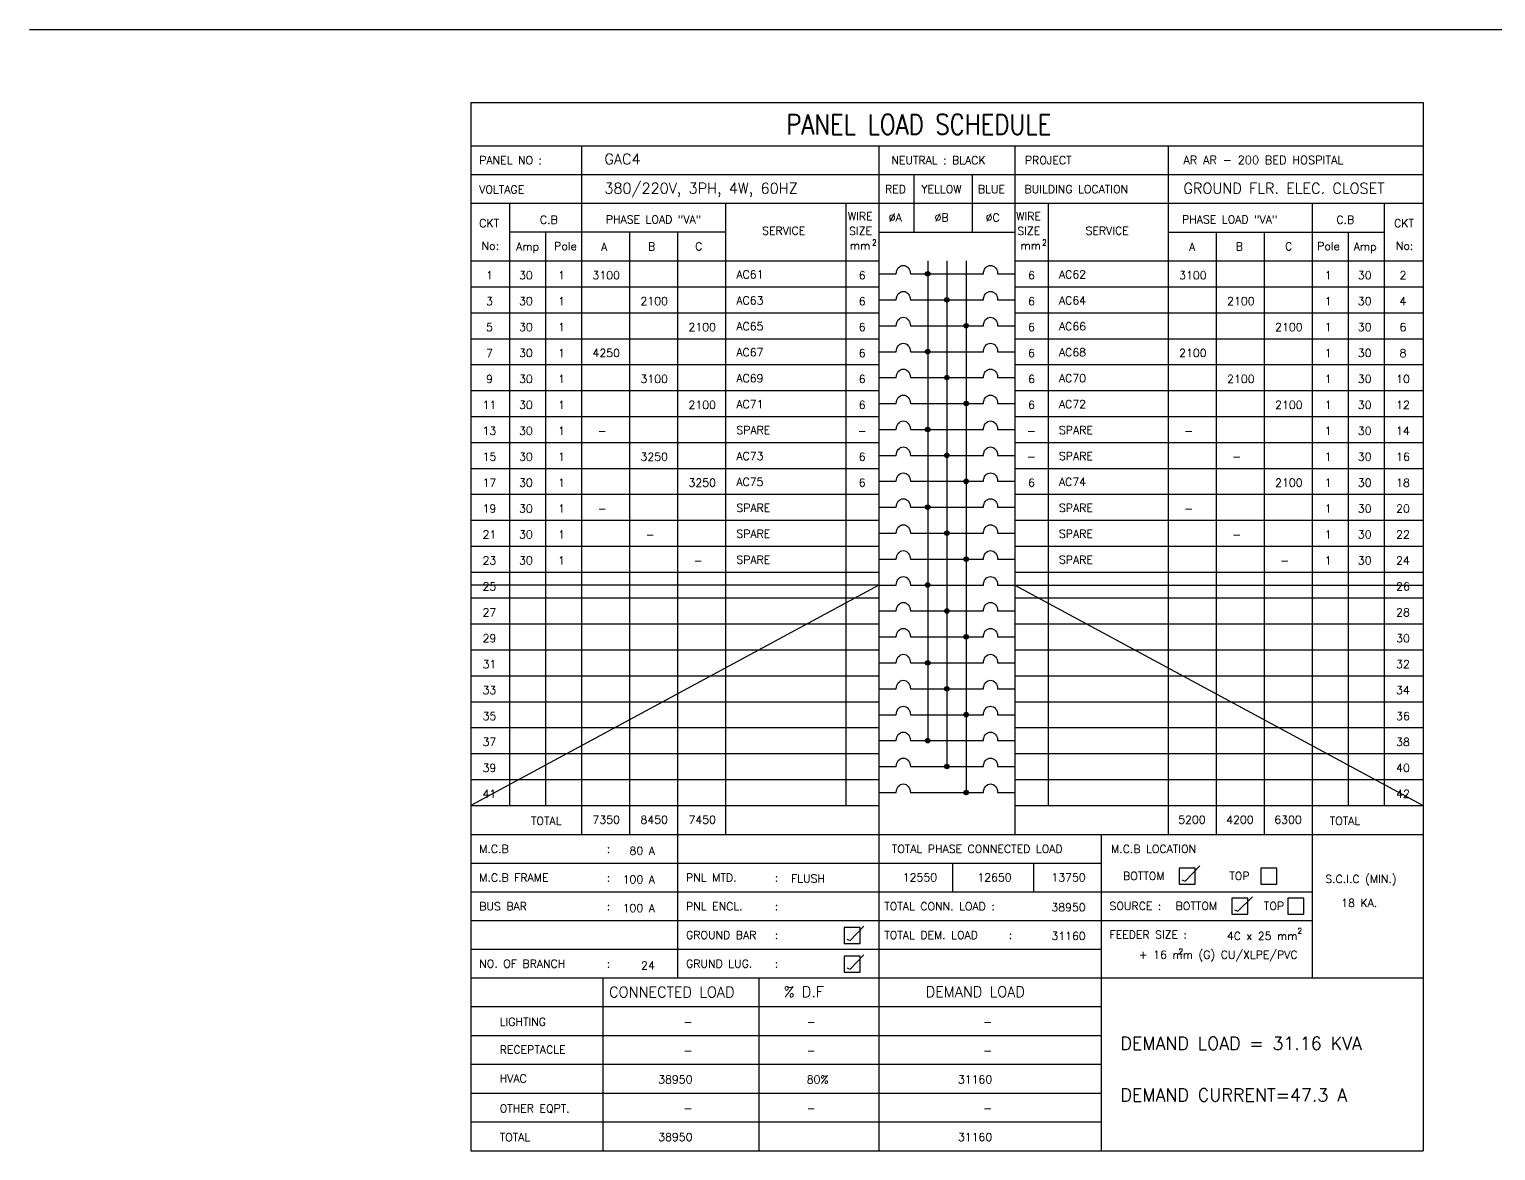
# Model space of a CAD drawing. Extents: x -146780 to -146669, y -1542 to -1454.
# Drawn here: x -146780.38 to -146748.37, y -1509.1 to -1484.62 of the extents above; entities that cross this region are included whole.
import ezdxf
from ezdxf.enums import TextEntityAlignment as Align

# ---------------------------------------------------------------- set-up
doc = ezdxf.new("R2010")
doc.units = 0
doc.header["$MEASUREMENT"] = 0
for name, color, linetype in [('BORDER', 4, 'CONTINUOUS'), ('E-TXT', 2, 'CONTINUOUS'), ('PANEL', 2, 'CONTINUOUS')]:
    doc.layers.add(name, color=color, linetype=linetype)
doc.styles.add('ROMANS', font='ROMANS.shx', dxfattribs={"height": 0.4})
pattern_1 = [(315, (58272.155677, 555.361538), (0.00864749998874, 0.00864749998874), [])]
pattern_2 = [(315, (58272.155677, 546.870832), (0.00864749998874, 0.00864749998874), [])]
pattern_3 = [(315, (58272.155677, 548.568974), (0.00864749998874, 0.00864749998874), [])]
pattern_4 = [(315, (58272.155677, 550.267115), (0.00864749998874, 0.00864749998874), [])]
pattern_5 = [(315, (58272.155677, 551.965256), (0.00864749998874, 0.00864749998874), [])]
pattern_6 = [(315, (58272.155677, 553.663397), (0.00864749998874, 0.00864749998874), [])]

msp = doc.modelspace()

# ---------------------------------------------------------------- hatches: boundary and pattern name
at = {"layer": 'PANEL', "linetype": 'Continuous'}
h = msp.add_hatch(dxfattribs=at)
h.set_pattern_fill('ANSI31', color=256, scale=0.068485, angle=406.041, style=0)
h.set_pattern_definition([(91.040959325, (58272.155677, 555.361538), (-0.00855917542476, -0.00015552164567), [])])
h.paths.add_polyline_path([(-146760.821, -1489.957, 1), (-146760.723, -1489.957, 1)])
h = msp.add_hatch(dxfattribs=at)
h.set_pattern_fill('ANSI31', color=256, scale=0.097835, angle=270, style=0)
h.set_pattern_definition(pattern_1)
h.paths.add_polyline_path([(-146760.402, -1490.523, 1), (-146760.304, -1490.523, 1)])
h = msp.add_hatch(dxfattribs=at)
h.set_pattern_fill('ANSI31', color=256, scale=0.097835, angle=270, style=0)
h.set_pattern_definition(pattern_1)
h.paths.add_polyline_path([(-146759.885, -1491.089, 1), (-146759.982, -1491.089, 1)])
h = msp.add_hatch(dxfattribs=at)
h.set_pattern_fill('ANSI31', color=256, scale=0.097835, angle=270, style=0)
h.set_pattern_definition(pattern_1)
h.paths.add_polyline_path([(-146760.723, -1491.655, 1), (-146760.821, -1491.655, 1)])
h = msp.add_hatch(dxfattribs=at)
h.set_pattern_fill('ANSI31', color=256, scale=0.097835, angle=270, style=0)
h.set_pattern_definition(pattern_1)
h.paths.add_polyline_path([(-146760.304, -1492.221, 1), (-146760.402, -1492.221, 1)])
h = msp.add_hatch(dxfattribs=at)
h.set_pattern_fill('ANSI31', color=256, scale=0.097835, angle=270, style=0)
h.set_pattern_definition(pattern_1)
h.paths.add_polyline_path([(-146759.885, -1492.787, 1), (-146759.982, -1492.787, 1)])
h = msp.add_hatch(dxfattribs=at)
h.set_pattern_fill('ANSI31', color=256, scale=0.097835, angle=270, style=0)
h.set_pattern_definition(pattern_6)
h.paths.add_polyline_path([(-146760.723, -1493.353, 1), (-146760.821, -1493.353, 1)])
h = msp.add_hatch(dxfattribs=at)
h.set_pattern_fill('ANSI31', color=256, scale=0.097835, angle=270, style=0)
h.set_pattern_definition(pattern_6)
h.paths.add_polyline_path([(-146760.304, -1493.919, 1), (-146760.402, -1493.919, 1)])
h = msp.add_hatch(dxfattribs=at)
h.set_pattern_fill('ANSI31', color=256, scale=0.097835, angle=270, style=0)
h.set_pattern_definition(pattern_6)
h.paths.add_polyline_path([(-146759.885, -1494.485, 1), (-146759.982, -1494.485, 1)])
h = msp.add_hatch(dxfattribs=at)
h.set_pattern_fill('ANSI31', color=256, scale=0.097835, angle=270, style=0)
h.set_pattern_definition(pattern_5)
h.paths.add_polyline_path([(-146760.723, -1495.051, 1), (-146760.821, -1495.051, 1)])
h = msp.add_hatch(dxfattribs=at)
h.set_pattern_fill('ANSI31', color=256, scale=0.097835, angle=270, style=0)
h.set_pattern_definition(pattern_5)
h.paths.add_polyline_path([(-146760.304, -1495.617, 1), (-146760.402, -1495.617, 1)])
h = msp.add_hatch(dxfattribs=at)
h.set_pattern_fill('ANSI31', color=256, scale=0.097835, angle=270, style=0)
h.set_pattern_definition(pattern_5)
h.paths.add_polyline_path([(-146759.885, -1496.183, 1), (-146759.982, -1496.183, 1)])
h = msp.add_hatch(dxfattribs=at)
h.set_pattern_fill('ANSI31', color=256, scale=0.097835, angle=270, style=0)
h.set_pattern_definition(pattern_4)
h.paths.add_polyline_path([(-146760.723, -1496.749, 1), (-146760.821, -1496.749, 1)])
h = msp.add_hatch(dxfattribs=at)
h.set_pattern_fill('ANSI31', color=256, scale=0.097835, angle=270, style=0)
h.set_pattern_definition(pattern_4)
h.paths.add_polyline_path([(-146760.304, -1497.315, 1), (-146760.402, -1497.315, 1)])
h = msp.add_hatch(dxfattribs=at)
h.set_pattern_fill('ANSI31', color=256, scale=0.097835, angle=270, style=0)
h.set_pattern_definition(pattern_4)
h.paths.add_polyline_path([(-146759.885, -1497.881, 1), (-146759.982, -1497.881, 1)])
h = msp.add_hatch(dxfattribs=at)
h.set_pattern_fill('ANSI31', color=256, scale=0.097835, angle=270, style=0)
h.set_pattern_definition(pattern_3)
h.paths.add_polyline_path([(-146760.723, -1498.447, 1), (-146760.821, -1498.447, 1)])
h = msp.add_hatch(dxfattribs=at)
h.set_pattern_fill('ANSI31', color=256, scale=0.097835, angle=270, style=0)
h.set_pattern_definition(pattern_3)
h.paths.add_polyline_path([(-146760.304, -1499.014, 1), (-146760.402, -1499.014, 1)])
h = msp.add_hatch(dxfattribs=at)
h.set_pattern_fill('ANSI31', color=256, scale=0.097835, angle=270, style=0)
h.set_pattern_definition(pattern_3)
h.paths.add_polyline_path([(-146759.885, -1499.58, 1), (-146759.982, -1499.58, 1)])
h = msp.add_hatch(dxfattribs=at)
h.set_pattern_fill('ANSI31', color=256, scale=0.097835, angle=270, style=0)
h.set_pattern_definition(pattern_2)
h.paths.add_polyline_path([(-146760.723, -1500.146, 1), (-146760.821, -1500.146, 1)])
h = msp.add_hatch(dxfattribs=at)
h.set_pattern_fill('ANSI31', color=256, scale=0.097835, angle=270, style=0)
h.set_pattern_definition(pattern_2)
h.paths.add_polyline_path([(-146760.304, -1500.712, 1), (-146760.402, -1500.712, 1)])
h = msp.add_hatch(dxfattribs=at)
h.set_pattern_fill('ANSI31', color=256, scale=0.097835, angle=270, style=0)
h.set_pattern_definition(pattern_2)
h.paths.add_polyline_path([(-146759.885, -1501.278, 1), (-146759.982, -1501.278, 1)])

# ---------------------------------------------------------------- linework, layer by layer
at = {"layer": 'BORDER', "color": 1}
msp.add_line((-146780.384, -1484.618), (-146669.113, -1484.618), dxfattribs=at)
at = {"layer": 'PANEL', "color": 6}
for p, q in [((-146770.748, -1486.215), (-146770.748, -1509.098)), ((-146770.748, -1486.215), (-146749.958, -1486.215)), ((-146749.958, -1486.215), (-146749.958, -1509.098)), ((-146770.748, -1509.098), (-146749.958, -1509.098))]:
    msp.add_line(p, q, dxfattribs=at)
at = {"layer": 'PANEL', "color": 2}
for p, q in [((-146770.748, -1487.158), (-146749.958, -1487.158)), ((-146761.838, -1487.158), (-146761.838, -1502.194)), ((-146758.868, -1487.158), (-146758.868, -1502.194)), ((-146770.748, -1488.416), (-146749.958, -1488.416)), ((-146761.838, -1489.048), (-146758.868, -1489.048)), ((-146770.748, -1502.194), (-146749.958, -1502.194))]:
    msp.add_line(p, q, dxfattribs=at)
at = {"layer": 'PANEL', "color": 11}
for p, q in [((-146768.329, -1487.158), (-146768.329, -1502.194)), ((-146755.522, -1487.158), (-146755.522, -1502.194)), ((-146769.901, -1488.416), (-146769.901, -1501.561)), ((-146765.184, -1488.416), (-146765.184, -1502.194)), ((-146762.563, -1488.416), (-146762.563, -1501.561)), ((-146758.142, -1488.416), (-146758.142, -1501.561)), ((-146752.377, -1488.416), (-146752.377, -1505.324)), ((-146750.805, -1488.416), (-146750.805, -1501.561)), ((-146765.184, -1489.045), (-146769.901, -1489.045)), ((-146769.115, -1489.045), (-146769.115, -1501.561)), ((-146767.28, -1489.045), (-146767.28, -1502.194)), ((-146766.232, -1489.045), (-146766.232, -1505.324)), ((-146755.522, -1489.045), (-146750.805, -1489.045)), ((-146754.473, -1489.045), (-146754.473, -1502.194)), ((-146753.425, -1489.045), (-146753.425, -1502.194)), ((-146751.591, -1489.045), (-146751.591, -1501.561)), ((-146770.748, -1489.674), (-146761.838, -1489.674)), ((-146758.868, -1489.674), (-146749.958, -1489.674)), ((-146770.748, -1490.24), (-146761.838, -1490.24)), ((-146758.868, -1490.24), (-146749.958, -1490.24)), ((-146770.748, -1490.806), (-146761.838, -1490.806)), ((-146758.868, -1490.806), (-146749.958, -1490.806)), ((-146770.748, -1491.372), (-146761.838, -1491.372)), ((-146758.868, -1491.372), (-146749.958, -1491.372)), ((-146770.748, -1491.938), (-146761.838, -1491.938)), ((-146758.868, -1491.938), (-146749.958, -1491.938)), ((-146770.748, -1492.504), (-146761.838, -1492.504)), ((-146758.868, -1492.504), (-146749.958, -1492.504)), ((-146770.748, -1493.07), (-146761.838, -1493.07)), ((-146758.868, -1493.07), (-146749.958, -1493.07)), ((-146770.748, -1493.636), (-146761.838, -1493.636)), ((-146758.868, -1493.636), (-146749.958, -1493.636)), ((-146770.748, -1494.202), (-146761.838, -1494.202)), ((-146758.868, -1494.202), (-146749.958, -1494.202)), ((-146770.748, -1494.768), (-146761.838, -1494.768)), ((-146758.868, -1494.768), (-146749.958, -1494.768)), ((-146770.748, -1495.334), (-146761.838, -1495.334)), ((-146758.868, -1495.334), (-146749.958, -1495.334)), ((-146770.748, -1495.9), (-146761.838, -1495.9)), ((-146758.868, -1495.9), (-146749.958, -1495.9)), ((-146770.748, -1496.466), (-146761.838, -1496.466)), ((-146758.868, -1496.466), (-146749.958, -1496.466)), ((-146770.748, -1497.032), (-146761.838, -1497.032)), ((-146758.868, -1497.032), (-146749.958, -1497.032)), ((-146770.748, -1497.598), (-146761.838, -1497.598)), ((-146758.868, -1497.598), (-146749.958, -1497.598)), ((-146770.748, -1498.164), (-146761.838, -1498.164)), ((-146758.868, -1498.164), (-146749.958, -1498.164)), ((-146770.748, -1498.73), (-146761.838, -1498.73)), ((-146758.868, -1498.73), (-146749.958, -1498.73)), ((-146770.748, -1499.297), (-146761.838, -1499.297)), ((-146758.868, -1499.297), (-146749.958, -1499.297)), ((-146770.748, -1499.863), (-146761.838, -1499.863)), ((-146758.868, -1499.863), (-146749.958, -1499.863)), ((-146770.748, -1500.429), (-146761.838, -1500.429)), ((-146758.868, -1500.429), (-146749.958, -1500.429)), ((-146770.748, -1500.995), (-146761.838, -1500.995)), ((-146758.868, -1500.995), (-146749.958, -1500.995)), ((-146770.748, -1501.561), (-146761.838, -1501.561)), ((-146758.868, -1501.561), (-146749.958, -1501.561)), ((-146761.838, -1502.194), (-146761.838, -1509.098)), ((-146756.986, -1502.194), (-146756.986, -1505.324)), ((-146770.748, -1502.82), (-146756.986, -1502.82)), ((-146760.231, -1502.82), (-146760.231, -1503.446)), ((-146758.461, -1502.82), (-146758.461, -1503.446)), ((-146770.748, -1503.446), (-146752.377, -1503.446)), ((-146770.748, -1504.072), (-146752.377, -1504.072)), ((-146770.748, -1504.698), (-146756.986, -1504.698)), ((-146770.748, -1505.324), (-146749.958, -1505.324)), ((-146767.867, -1505.324), (-146767.867, -1509.098)), ((-146764.458, -1505.324), (-146764.458, -1509.098)), ((-146756.986, -1505.324), (-146756.986, -1509.098)), ((-146770.748, -1505.953), (-146756.986, -1505.953)), ((-146770.748, -1506.582), (-146756.986, -1506.582)), ((-146770.748, -1507.211), (-146756.986, -1507.211)), ((-146770.748, -1507.84), (-146756.986, -1507.84)), ((-146770.748, -1508.469), (-146756.986, -1508.469))]:
    msp.add_line(p, q, dxfattribs=at)
at = {"layer": 'PANEL'}
for p, q in [((-146770.748, -1487.784), (-146749.958, -1487.784)), ((-146761.068, -1489.048), (-146761.068, -1487.784)), ((-146759.792, -1489.048), (-146759.792, -1487.784)), ((-146760.772, -1489.674), (-146760.772, -1500.146)), ((-146760.353, -1489.674), (-146760.353, -1500.712)), ((-146759.933, -1489.674), (-146759.933, -1501.278)), ((-146761.838, -1489.957), (-146761.459, -1489.957)), ((-146761.151, -1489.957), (-146759.555, -1489.957)), ((-146759.247, -1489.957), (-146758.868, -1489.957)), ((-146761.838, -1490.523), (-146761.459, -1490.523)), ((-146761.151, -1490.523), (-146759.555, -1490.523)), ((-146759.247, -1490.523), (-146758.868, -1490.523)), ((-146761.838, -1491.089), (-146761.459, -1491.089)), ((-146761.151, -1491.089), (-146759.555, -1491.089)), ((-146759.247, -1491.089), (-146758.868, -1491.089)), ((-146761.838, -1491.655), (-146761.459, -1491.655)), ((-146761.151, -1491.655), (-146759.555, -1491.655)), ((-146759.247, -1491.655), (-146758.868, -1491.655)), ((-146761.838, -1492.221), (-146761.459, -1492.221)), ((-146761.151, -1492.221), (-146759.555, -1492.221)), ((-146759.247, -1492.221), (-146758.868, -1492.221)), ((-146761.838, -1492.787), (-146761.459, -1492.787)), ((-146761.151, -1492.787), (-146759.555, -1492.787)), ((-146759.247, -1492.787), (-146758.868, -1492.787)), ((-146761.838, -1493.353), (-146761.459, -1493.353)), ((-146761.151, -1493.353), (-146759.555, -1493.353)), ((-146759.247, -1493.353), (-146758.868, -1493.353)), ((-146761.838, -1493.919), (-146761.459, -1493.919)), ((-146761.151, -1493.919), (-146759.555, -1493.919)), ((-146759.247, -1493.919), (-146758.868, -1493.919)), ((-146761.838, -1494.485), (-146761.459, -1494.485)), ((-146761.151, -1494.485), (-146759.555, -1494.485)), ((-146759.247, -1494.485), (-146758.868, -1494.485)), ((-146761.838, -1495.051), (-146761.459, -1495.051)), ((-146761.151, -1495.051), (-146759.555, -1495.051)), ((-146759.247, -1495.051), (-146758.868, -1495.051)), ((-146761.838, -1495.617), (-146761.459, -1495.617)), ((-146761.151, -1495.617), (-146759.555, -1495.617)), ((-146759.247, -1495.617), (-146758.868, -1495.617)), ((-146761.838, -1496.183), (-146761.459, -1496.183)), ((-146761.151, -1496.183), (-146759.555, -1496.183)), ((-146759.247, -1496.183), (-146758.868, -1496.183)), ((-146761.838, -1496.749), (-146761.459, -1496.749)), ((-146761.151, -1496.749), (-146759.555, -1496.749)), ((-146759.247, -1496.749), (-146758.868, -1496.749)), ((-146761.838, -1497.315), (-146761.459, -1497.315)), ((-146761.151, -1497.315), (-146759.555, -1497.315)), ((-146759.247, -1497.315), (-146758.868, -1497.315)), ((-146761.838, -1497.881), (-146761.459, -1497.881)), ((-146761.151, -1497.881), (-146759.555, -1497.881)), ((-146759.247, -1497.881), (-146758.868, -1497.881)), ((-146761.838, -1498.447), (-146761.459, -1498.447)), ((-146761.151, -1498.447), (-146759.555, -1498.447)), ((-146759.247, -1498.447), (-146758.868, -1498.447)), ((-146761.838, -1499.014), (-146761.459, -1499.014)), ((-146761.151, -1499.014), (-146759.555, -1499.014)), ((-146759.247, -1499.014), (-146758.868, -1499.014)), ((-146761.838, -1499.58), (-146761.459, -1499.58)), ((-146761.151, -1499.58), (-146759.555, -1499.58)), ((-146759.247, -1499.58), (-146758.868, -1499.58)), ((-146761.838, -1500.146), (-146761.459, -1500.146)), ((-146761.151, -1500.146), (-146759.555, -1500.146)), ((-146759.247, -1500.146), (-146758.868, -1500.146)), ((-146761.838, -1500.712), (-146761.459, -1500.712)), ((-146761.151, -1500.712), (-146759.555, -1500.712)), ((-146759.247, -1500.712), (-146758.868, -1500.712)), ((-146761.838, -1501.278), (-146761.459, -1501.278)), ((-146761.151, -1501.278), (-146759.555, -1501.278)), ((-146759.247, -1501.278), (-146758.868, -1501.278)), ((-146755.15, -1503.214), (-146754.831, -1502.881)), ((-146755.225, -1503.183), (-146755.15, -1503.214)), ((-146754.003, -1503.869), (-146753.684, -1503.556)), ((-146754.078, -1503.838), (-146754.003, -1503.869)), ((-146762.463, -1504.509), (-146762.164, -1504.197)), ((-146762.538, -1504.479), (-146762.463, -1504.509)), ((-146762.463, -1505.137), (-146762.164, -1504.824)), ((-146762.538, -1505.106), (-146762.463, -1505.137))]:
    msp.add_line(p, q, dxfattribs=at)
at = {"layer": 'PANEL', "color": 7}
for p, q in [((-146761.838, -1496.749), (-146770.748, -1501.561)), ((-146761.838, -1496.749), (-146770.748, -1496.749)), ((-146758.868, -1496.749), (-146749.958, -1501.561)), ((-146758.868, -1496.749), (-146749.958, -1496.749))]:
    msp.add_line(p, q, dxfattribs=at)
at = {"layer": 'PANEL', "color": 11}
for points in [[(-146754.933, -1502.93), (-146755.283, -1502.93), (-146755.283, -1503.28), (-146754.933, -1503.28)], [(-146753.149, -1502.93), (-146753.498, -1502.93), (-146753.498, -1503.28), (-146753.149, -1503.28)], [(-146753.786, -1503.585), (-146754.135, -1503.585), (-146754.135, -1503.935), (-146753.786, -1503.935)], [(-146752.559, -1503.585), (-146752.908, -1503.585), (-146752.908, -1503.935), (-146752.559, -1503.935)], [(-146762.246, -1504.226), (-146762.595, -1504.226), (-146762.595, -1504.575), (-146762.246, -1504.575)], [(-146762.246, -1504.853), (-146762.595, -1504.853), (-146762.595, -1505.203), (-146762.246, -1505.203)]]:
    msp.add_lwpolyline(points, close=True, dxfattribs=at)
at = {"layer": 'PANEL'}
for centre in [(-146760.772, -1489.957), (-146760.353, -1490.523), (-146759.933, -1491.089), (-146760.772, -1491.655), (-146760.353, -1492.221), (-146759.933, -1492.787), (-146760.772, -1493.353), (-146760.353, -1493.919), (-146759.933, -1494.485), (-146760.772, -1495.051), (-146760.353, -1495.617), (-146759.933, -1496.183), (-146760.772, -1496.749), (-146760.353, -1497.315), (-146759.933, -1497.881), (-146760.772, -1498.447), (-146760.353, -1499.014), (-146759.933, -1499.58), (-146760.772, -1500.146), (-146760.353, -1500.712), (-146759.933, -1501.278)]:
    msp.add_circle(centre, 0.0489, dxfattribs=at)
at = {"layer": 'PANEL', "extrusion": (0, 0, -1)}
for centre in [(-146761.305, -1489.957), (-146759.401, -1489.957), (-146761.305, -1490.523), (-146759.401, -1490.523), (-146761.305, -1491.089), (-146759.401, -1491.089), (-146761.305, -1491.655), (-146759.401, -1491.655), (-146761.305, -1492.221), (-146759.401, -1492.221), (-146761.305, -1492.787), (-146759.401, -1492.787), (-146761.305, -1493.353), (-146759.401, -1493.353), (-146761.305, -1493.919), (-146759.401, -1493.919), (-146761.305, -1494.485), (-146759.401, -1494.485), (-146761.305, -1495.051), (-146759.401, -1495.051), (-146761.305, -1495.617), (-146759.401, -1495.617), (-146761.305, -1496.183), (-146759.401, -1496.183), (-146761.305, -1496.749), (-146759.401, -1496.749), (-146761.305, -1497.315), (-146759.401, -1497.315), (-146761.305, -1497.881), (-146759.401, -1497.881), (-146761.305, -1498.447), (-146759.401, -1498.447), (-146761.305, -1499.014), (-146759.401, -1499.014), (-146761.305, -1499.58), (-146759.401, -1499.58), (-146761.305, -1500.146), (-146759.401, -1500.146), (-146761.305, -1500.712), (-146759.401, -1500.712), (-146761.305, -1501.278), (-146759.401, -1501.278)]:
    msp.add_ellipse(centre, major_axis=(0, 0.185), ratio=0.833333, start_param=-1.570796, end_param=1.570796, dxfattribs=at)

# ---------------------------------------------------------------- texts
at = {"layer": 'E-TXT', "style": 'ROMANS'}
for s, height, p in [('GAC4', 0.2306, (-146767.83, -1487.563)), ('AR AR - 200 BED HOSPITAL', 0.18169, (-146755.189, -1487.561)), ('380/220V, 3PH, 4W, 60HZ', 0.23061, (-146767.83, -1488.203)), ('GROUND FLR. ELEC. CLOSET', 0.23061, (-146755.189, -1488.203)), ('30', 0.1747, (-146769.693, -1490.073)), ('30', 0.1747, (-146751.382, -1490.073)), ('30', 0.1747, (-146769.693, -1490.639)), ('30', 0.1747, (-146751.382, -1490.639)), ('30', 0.1747, (-146769.693, -1491.205)), ('30', 0.1747, (-146751.382, -1491.205)), ('30', 0.1747, (-146769.693, -1491.771)), ('30', 0.1747, (-146751.382, -1491.771)), ('30', 0.1747, (-146769.693, -1492.337)), ('30', 0.1747, (-146751.382, -1492.337)), ('30', 0.1747, (-146769.693, -1492.904)), ('30', 0.1747, (-146751.382, -1492.904)), ('30', 0.1747, (-146769.693, -1493.47)), ('30', 0.1747, (-146751.382, -1493.47)), ('30', 0.1747, (-146769.693, -1494.036)), ('30', 0.1747, (-146751.382, -1494.036)), ('30', 0.1747, (-146769.693, -1494.602)), ('30', 0.1747, (-146751.382, -1494.602)), ('30', 0.1747, (-146769.693, -1495.168)), ('30', 0.1747, (-146751.382, -1495.168)), ('30', 0.1747, (-146769.693, -1495.734)), ('30', 0.1747, (-146751.382, -1495.734)), ('30', 0.1747, (-146769.693, -1496.3)), ('30', 0.1747, (-146751.382, -1496.3))]:
    msp.add_text(s, height=height, dxfattribs=at).set_placement(p)
for s, p in [('1', (-146768.768, -1489.987)), ('6', (-146762.204, -1489.987)), ('6', (-146758.508, -1489.987)), ('1', (-146752.03, -1489.987)), ('1', (-146768.768, -1490.553)), ('6', (-146762.204, -1490.553)), ('6', (-146758.508, -1490.553)), ('1', (-146752.03, -1490.553)), ('1', (-146768.768, -1491.119)), ('6', (-146762.204, -1491.119)), ('6', (-146758.508, -1491.119)), ('1', (-146752.03, -1491.119)), ('1', (-146768.768, -1491.685)), ('6', (-146762.204, -1491.685)), ('6', (-146758.508, -1491.685)), ('1', (-146752.03, -1491.685)), ('1', (-146768.768, -1492.251)), ('6', (-146762.204, -1492.251)), ('6', (-146758.508, -1492.251)), ('1', (-146752.03, -1492.251)), ('1', (-146768.768, -1492.817)), ('6', (-146762.204, -1492.817)), ('6', (-146758.508, -1492.817)), ('1', (-146752.03, -1492.817)), ('1', (-146768.768, -1493.383)), ('1', (-146752.03, -1493.383)), ('-', (-146762.204, -1493.383)), ('-', (-146758.508, -1493.383)), ('1', (-146768.768, -1493.949)), ('6', (-146762.204, -1493.949)), ('-', (-146758.508, -1493.949)), ('1', (-146752.03, -1493.949)), ('1', (-146768.768, -1494.515)), ('6', (-146762.204, -1494.515)), ('6', (-146758.508, -1494.515)), ('1', (-146752.03, -1494.515)), ('1', (-146768.768, -1495.081)), ('1', (-146752.03, -1495.081)), ('1', (-146768.768, -1495.647)), ('1', (-146752.03, -1495.647)), ('1', (-146768.768, -1496.214)), ('1', (-146752.03, -1496.214))]:
    msp.add_text(s, height=0.175, dxfattribs=at).set_placement(p, align=Align.MIDDLE)
for s, height, p in [('3100', 0.1747, (-146767.491, -1490.073)), ('3100', 0.1747, (-146754.684, -1490.073)), ('2100', 0.1747, (-146766.443, -1490.639)), ('2100', 0.1747, (-146753.636, -1490.639)), ('2100', 0.1747, (-146765.395, -1491.205)), ('2100', 0.1747, (-146752.588, -1491.205)), ('4250', 0.1747, (-146767.491, -1491.771)), ('2100', 0.1747, (-146754.684, -1491.771)), ('3100', 0.1747, (-146766.443, -1492.337)), ('2100', 0.1747, (-146753.636, -1492.337)), ('2100', 0.1747, (-146765.395, -1492.904)), ('2100', 0.1747, (-146752.588, -1492.904)), ('-', 0.175, (-146767.783, -1493.47)), ('-', 0.175, (-146754.976, -1493.47)), ('3250', 0.1747, (-146766.443, -1494.036)), ('-', 0.175, (-146753.928, -1494.036)), ('3250', 0.1747, (-146765.395, -1494.602)), ('2100', 0.1747, (-146752.588, -1494.602)), ('-', 0.175, (-146767.783, -1495.168)), ('-', 0.175, (-146754.976, -1495.168)), ('-', 0.175, (-146766.735, -1495.734)), ('-', 0.175, (-146753.928, -1495.734)), ('-', 0.175, (-146765.687, -1496.3)), ('-', 0.175, (-146752.88, -1496.3)), ('7350', 0.1747, (-146767.491, -1501.96)), ('8450', 0.1747, (-146766.443, -1501.96)), ('7450', 0.1747, (-146765.395, -1501.96)), ('5200', 0.1747, (-146754.704, -1501.96)), ('4200', 0.1747, (-146753.656, -1501.96)), ('6300', 0.1747, (-146752.607, -1501.96)), ('80 A', 0.1747, (-146766.728, -1502.637)), ('100 A', 0.1747, (-146766.728, -1503.264)), ('FLUSH', 0.1747, (-146763.015, -1503.246)), ('12550', 0.1747, (-146760.568, -1503.219)), ('12650', 0.1747, (-146758.939, -1503.219)), ('13750', 0.1747, (-146757.323, -1503.219)), ('100 A', 0.1747, (-146766.728, -1503.89)), ('38950', 0.1747, (-146757.323, -1503.872)), ('31160', 0.1747, (-146757.323, -1504.498)), ('4C x 25 mm', 0.1747, (-146752.698, -1504.498)), ('2', 0.122, (-146752.597, -1504.359)), ('+ 16 mm (G) CU/XLPE/PVC', 0.17471, (-146752.698, -1504.908)), ('2', 0.122, (-146755.194, -1504.811)), ('24', 0.1747, (-146766.728, -1505.142)), ('-', 0.175, (-146765.907, -1506.372)), ('-', 0.175, (-146759.364, -1506.372)), ('-', 0.175, (-146765.907, -1507.001)), ('-', 0.175, (-146759.364, -1507.001)), ('38950', 0.1747, (-146765.907, -1507.63)), ('31160', 0.1747, (-146759.364, -1507.63)), ('-', 0.175, (-146765.907, -1508.258)), ('-', 0.175, (-146759.364, -1508.258)), ('38950', 0.1747, (-146765.907, -1508.887)), ('31160', 0.1747, (-146759.364, -1508.887))]:
    msp.add_text(s, height=height, dxfattribs=at).set_placement(p, align=Align.RIGHT)
at = {"layer": 'PANEL', "color": 6, "style": 'ROMANS', "width": 0.833333}
msp.add_text('PANEL LOAD SCHEDULE', height=0.44026, dxfattribs=at).set_placement((-146763.863, -1486.914))
at = {"layer": 'PANEL', "style": 'ROMANS'}
for s, height, p in [('PANEL NO :', 0.1747, (-146770.563, -1487.563)), ('NEUTRAL : BLACK', 0.17471, (-146761.566, -1487.563)), ('PROJECT', 0.1747, (-146758.65, -1487.563)), ('VOLTAGE', 0.1747, (-146770.563, -1488.201)), ('RED', 0.1747, (-146761.703, -1488.195)), ('YELLOW', 0.1747, (-146760.91, -1488.195)), ('BLUE', 0.1747, (-146759.676, -1488.195)), ('BUILDING LOCATION', 0.17471, (-146758.659, -1488.195)), ('CKT', 0.1747, (-146770.563, -1488.937)), ('C.B', 0.1747, (-146769.238, -1488.862)), ('PHASE LOAD "VA"', 0.17471, (-146767.799, -1488.856)), ('WIRE', 0.1747, (-146762.515, -1488.786)), ('%%CA', 0.1747, (-146761.622, -1488.814)), ('%%CB', 0.1747, (-146760.622, -1488.814)), ('%%CC', 0.1747, (-146759.507, -1488.814)), ('WIRE', 0.1747, (-146758.84, -1488.786)), ('PHASE LOAD "VA"', 0.17471, (-146755.22, -1488.856)), ('C.B', 0.1747, (-146751.85, -1488.862)), ('CKT', 0.1747, (-146750.592, -1488.937)), ('SERVICE', 0.1747, (-146764.387, -1489.101)), ('SIZE', 0.1747, (-146762.489, -1489.107)), ('SIZE', 0.1747, (-146758.815, -1489.107)), ('SERVICE', 0.1747, (-146757.326, -1489.101)), ('No:', 0.1747, (-146770.511, -1489.43)), ('Amp', 0.1747, (-146769.757, -1489.444)), ('Pole', 0.1747, (-146768.927, -1489.437)), ('A', 0.175, (-146767.901, -1489.453)), ('B', 0.175, (-146766.877, -1489.445)), ('C', 0.175, (-146765.849, -1489.443)), ('mm', 0.1747, (-146762.473, -1489.428)), ('mm', 0.1747, (-146758.748, -1489.428)), ('A', 0.175, (-146755.065, -1489.453)), ('B', 0.175, (-146754.047, -1489.445)), ('C', 0.175, (-146752.97, -1489.443)), ('Pole', 0.1747, (-146752.27, -1489.437)), ('Amp', 0.1747, (-146751.472, -1489.444)), ('No:', 0.1747, (-146750.552, -1489.43)), ('AC61', 0.1747, (-146764.949, -1490.057)), ('AC62', 0.1747, (-146757.907, -1490.057)), ('AC63', 0.1747, (-146764.949, -1490.623)), ('AC64', 0.1747, (-146757.907, -1490.623)), ('AC65', 0.1747, (-146764.949, -1491.189)), ('AC66', 0.1747, (-146757.907, -1491.189)), ('AC67', 0.1747, (-146764.949, -1491.756)), ('AC68', 0.1747, (-146757.907, -1491.756)), ('AC69', 0.1747, (-146764.949, -1492.322)), ('AC70', 0.1747, (-146757.907, -1492.322)), ('AC71', 0.1747, (-146764.949, -1492.888)), ('AC72', 0.1747, (-146757.907, -1492.888)), ('SPARE', 0.1747, (-146764.949, -1493.454)), ('SPARE', 0.1747, (-146757.907, -1493.454)), ('AC73', 0.1747, (-146764.949, -1494.02)), ('SPARE', 0.1747, (-146757.907, -1494.02)), ('AC75', 0.1747, (-146764.949, -1494.586)), ('AC74', 0.1747, (-146757.907, -1494.586)), ('SPARE', 0.1747, (-146764.949, -1495.152)), ('SPARE', 0.1747, (-146757.907, -1495.152)), ('SPARE', 0.1747, (-146764.949, -1495.718)), ('SPARE', 0.1747, (-146757.907, -1495.718)), ('SPARE', 0.1747, (-146764.949, -1496.284)), ('SPARE', 0.1747, (-146757.907, -1496.284)), ('TOTAL', 0.1747, (-146769.433, -1501.987)), ('TOTAL', 0.1747, (-146751.996, -1501.987)), ('M.C.B', 0.1747, (-146770.563, -1502.598)), (':', 0.175, (-146767.781, -1502.598)), ('TOTAL PHASE CONNECTED LOAD', 0.17471, (-146761.556, -1502.598)), ('M.C.B LOCATION', 0.17471, (-146756.77, -1502.598)), ('M.C.B FRAME', 0.17471, (-146770.563, -1503.225)), (':', 0.175, (-146767.781, -1503.225)), ('PNL MTD.', 0.1747, (-146766.047, -1503.225)), (':', 0.175, (-146764.113, -1503.225)), ('BOTTOM', 0.1747, (-146756.508, -1503.188)), ('TOP', 0.1747, (-146754.188, -1503.188)), ('S.C.I.C (MIN.)', 0.17471, (-146752.092, -1503.254)), ('BUS BAR', 0.1747, (-146770.563, -1503.851)), (':', 0.175, (-146767.781, -1503.851)), ('PNL ENCL.', 0.1747, (-146766.047, -1503.851)), (':', 0.175, (-146764.113, -1503.851)), ('TOTAL CONN. LOAD :', 0.17471, (-146761.72, -1503.851)), ('SOURCE :', 0.1747, (-146756.803, -1503.843)), ('BOTTOM', 0.1747, (-146755.36, -1503.843)), ('TOP', 0.1747, (-146753.434, -1503.843)), ('18 KA.', 0.1747, (-146751.745, -1503.778)), ('GROUND BAR', 0.1747, (-146766.047, -1504.477)), (':', 0.175, (-146764.113, -1504.477)), ('TOTAL DEM. LOAD ', 0.17471, (-146761.72, -1504.477)), (':', 0.175, (-146758.999, -1504.477)), ('FEEDER SIZE :', 0.17471, (-146756.803, -1504.469)), ('NO. OF BRANCH', 0.17471, (-146770.563, -1505.103)), (':', 0.175, (-146767.781, -1505.103)), ('GRUND LUG.', 0.1747, (-146766.047, -1505.103)), (':', 0.175, (-146764.113, -1505.103)), ('CONNECTED LOAD', 0.23061, (-146767.727, -1505.751)), ('% D.F', 0.2306, (-146763.916, -1505.744)), ('DEMAND LOAD', 0.23061, (-146760.815, -1505.744)), ('LIGHTING', 0.1747, (-146770.116, -1506.373)), ('-', 0.175, (-146763.413, -1506.373)), ('DEMAND LOAD = 31.16 KVA', 0.27953, (-146756.566, -1506.893)), ('RECEPTACLE', 0.1747, (-146770.116, -1506.98)), ('-', 0.175, (-146763.413, -1507.002)), ('HVAC', 0.1747, (-146770.116, -1507.61)), ('80%', 0.1747, (-146763.413, -1507.631)), ('DEMAND CURRENT=47.3 A', 0.27953, (-146756.566, -1508.021)), ('OTHER EQPT.', 0.17471, (-146770.116, -1508.262)), ('-', 0.175, (-146763.413, -1508.26)), ('TOTAL', 0.1747, (-146770.116, -1508.891))]:
    msp.add_text(s, height=height, dxfattribs=at).set_placement(p)
at = {"layer": 'PANEL', "style": 'ROMANS', "width": 0.833333}
for p in [(-146761.985, -1489.339), (-146758.272, -1489.339)]:
    msp.add_text('2', height=0.132, dxfattribs=at).set_placement(p)
at = {"layer": 'PANEL', "style": 'ROMANS'}
for s, height, p in [('1', 0.175, (-146770.34, -1489.987)), ('2', 0.175, (-146750.397, -1489.987)), ('3', 0.175, (-146770.34, -1490.553)), ('4', 0.175, (-146750.397, -1490.553)), ('5', 0.175, (-146770.34, -1491.119)), ('6', 0.175, (-146750.397, -1491.119)), ('7', 0.175, (-146770.34, -1491.685)), ('8', 0.175, (-146750.397, -1491.685)), ('9', 0.175, (-146770.34, -1492.251)), ('10', 0.1747, (-146750.397, -1492.251)), ('11', 0.1747, (-146770.34, -1492.817)), ('12', 0.1747, (-146750.397, -1492.817)), ('13', 0.1747, (-146770.34, -1493.383)), ('14', 0.1747, (-146750.397, -1493.383)), ('15', 0.1747, (-146770.34, -1493.949)), ('16', 0.1747, (-146750.397, -1493.949)), ('17', 0.1747, (-146770.34, -1494.515)), ('18', 0.1747, (-146750.397, -1494.515)), ('19', 0.1747, (-146770.34, -1495.081)), ('20', 0.1747, (-146750.397, -1495.081)), ('21', 0.1747, (-146770.34, -1495.647)), ('22', 0.1747, (-146750.397, -1495.647)), ('23', 0.1747, (-146770.34, -1496.214)), ('24', 0.1747, (-146750.397, -1496.214)), ('25', 0.1747, (-146770.34, -1496.78)), ('26', 0.1747, (-146750.397, -1496.78)), ('27', 0.1747, (-146770.34, -1497.346)), ('28', 0.1747, (-146750.397, -1497.346)), ('29', 0.1747, (-146770.34, -1497.912)), ('30', 0.1747, (-146750.397, -1497.912)), ('31', 0.1747, (-146770.34, -1498.478)), ('32', 0.1747, (-146750.397, -1498.478)), ('33', 0.1747, (-146770.34, -1499.044)), ('34', 0.1747, (-146750.397, -1499.044)), ('35', 0.1747, (-146770.34, -1499.61)), ('36', 0.1747, (-146750.397, -1499.61)), ('37', 0.1747, (-146770.34, -1500.176)), ('38', 0.1747, (-146750.397, -1500.176)), ('39', 0.1747, (-146770.34, -1500.742)), ('40', 0.1747, (-146750.397, -1500.742)), ('41', 0.1747, (-146770.34, -1501.308)), ('42', 0.1747, (-146750.397, -1501.308))]:
    msp.add_text(s, height=height, dxfattribs=at).set_placement(p, align=Align.MIDDLE)

doc.saveas('drawing.dxf')
